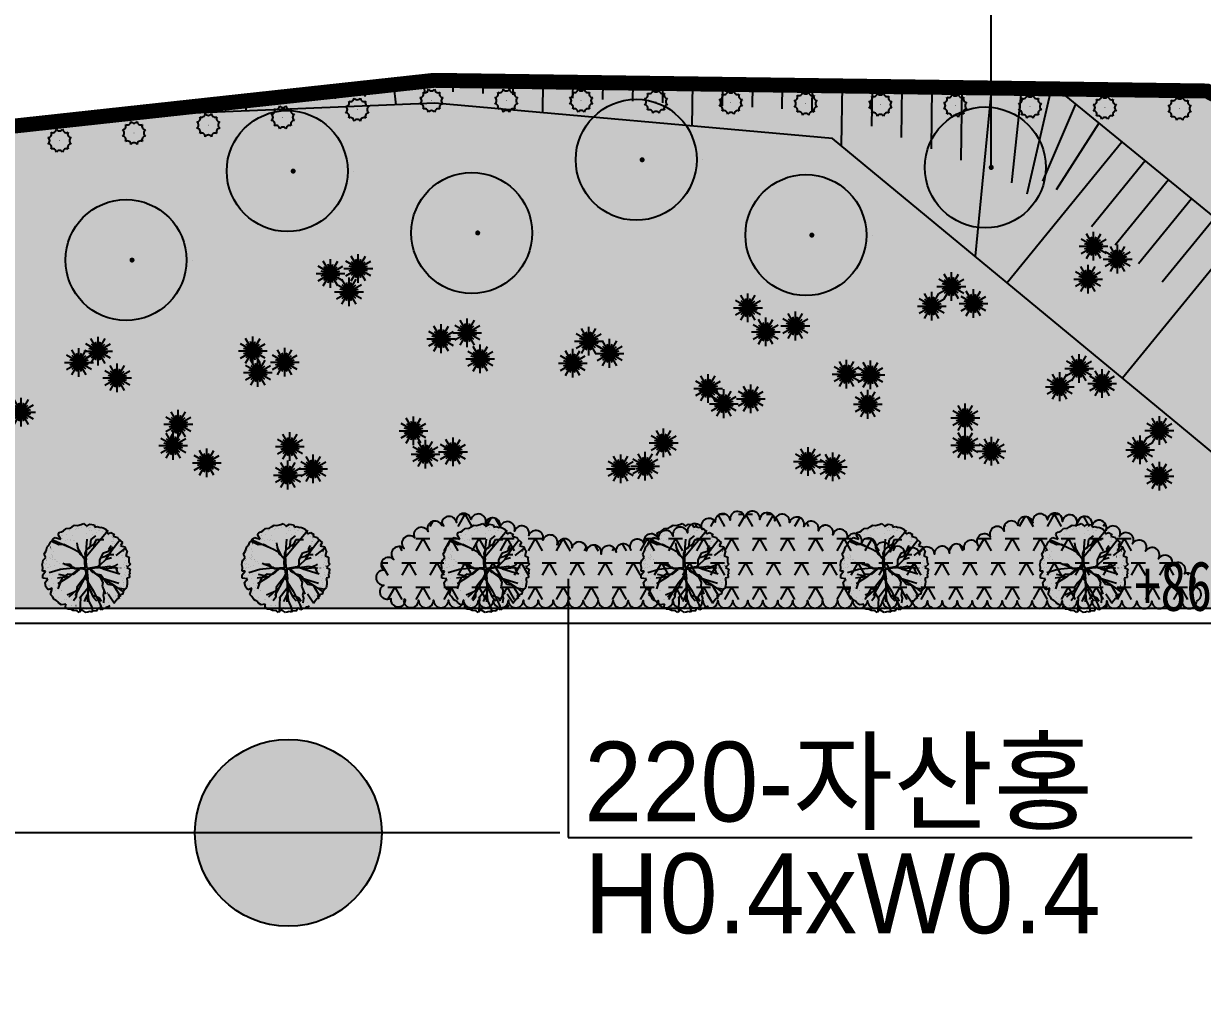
# Model space of a CAD drawing. Header units: millimetres. Extents: x 13387 to 322416, y 10188 to 219730.
# Drawn here: x 112762 to 136395, y 165486 to 185310 of the extents above; entities that cross this region are included whole.
import ezdxf
from ezdxf.xclip import XClip

# ---------------------------------------------------------------- set-up
doc = ezdxf.new("R2010")
doc.units = ezdxf.units.MM
doc.header["$LTSCALE"] = 400
doc.header["$XCLIPFRAME"] = 0
doc.set_wipeout_variables(frame=1)
doc.linetypes.add('base$0$base$0$XREF_BASE$0$PHANTOMX2', pattern=[5, 2.5, -0.5, 0.5, -0.5, 0.5, -0.5])
doc.linetypes.add('DOT2', pattern=[0.125, 0, -0.125])
doc.layers.get('Defpoints').update_dxf_attribs({"color": 153})
for name, color, linetype in [('0-wipeout', 255, 'Continuous'), ('0-녹지', 71, 'Continuous'), ('_관목_Name', 7, 'Continuous'), ('_관목_Out', 7, 'Continuous'), ('_관목_Plant', 76, 'Continuous'), ('_관목_Size', 7, 'Continuous'), ('_관목_Tag', 7, 'Continuous'), ('_교목_Plant', 90, 'Continuous'), ('_교목_Tag', 7, 'Continuous'), ('base$0$base$0$1-지적선', 3, 'Continuous'), ('base$0$base$0$A-조적해치', 8, 'Continuous'), ('base$0$base$0$CE-SLOP-FILL', 1, 'Continuous'), ('base$0$base$0$LSMD_CONT_LDREG_41500', 1, 'Continuous'), ('base$0$base$0$WID', 4, 'Continuous'), ('base$0$base$0$XREF_BASE$0$CE_PROPERTY LINE', 2, 'Continuous'), ('base$0$base$0$XREF_BASE$0$성토옹벽', 6, 'Continuous'), ('base$0$base$0$도로레벨', 5, 'Continuous'), ('base$0$base$0$현황레벨검토', 1, 'Continuous'), ('tc-2', 252, 'Continuous')]:
    doc.layers.add(name, color=color, linetype=linetype)
doc.styles.add('base$0$base$0$STANDARD', font='')
doc.styles.add('Landy', font='')
doc.styles.get("Standard").update_dxf_attribs({"font": 'arial.ttf'})
doc.styles.get('base$0$base$0$STANDARD').set_extended_font_data('DotumChe')
doc.styles.get('Landy').set_extended_font_data('Dotum')
doc.dimstyles.new('LandyUse_T', dxfattribs={"dimtxt": 2.5, "dimasz": 80, "dimexe": 1.25, "dimexo": 0.625, "dimtad": 1, "dimtxsty": 'Standard', "dimcen": 2.5, "dimadec": 0, "dimazin": 0, "dimtfac": 1, "dimtmove": 0, "dimatfit": 3, "dimfxl": 1, "dimarcsym": 0})

# ---------------------------------------------------------------- blocks, each defined once
blk = doc.blocks.new('base$0$base$0$XREF_BASE$0$A$C3CBC0631')
at = {"layer": 'base$0$base$0$XREF_BASE$0$CE_PROPERTY LINE', "color": 8, "linetype": 'base$0$base$0$XREF_BASE$0$PHANTOMX2', "ltscale": 3, "flags": 128}
blk.add_lwpolyline([(24653, 158067), (15380, 151109), (8259, 149251), (3838, 149290), (748, 147602), (-6916, 147572), (-7299, 146160), (-1843, 125252), (436, 116516), (2171, 109870), (5326, 104706), (5798, 96717), (3940, 88655), (43, 76542), (81, 64279), (3722, 52297), (8342, 45951), (24954, 35648), (27528, 32946), (33205, 26984), (45785, 19196), (55262, 14961), (63842, 9900), (67943, 799), (71065, 403), (74495, 0), (71416, 11497), (72509, 16027), (80907, 20283), (84381, 29814), (86654, 26118), (86417, 19281), (94182, 16961), (94474, 13223), (94701, 13128), (143072, 50641), (145797, 73715), (141926, 86006), (137274, 142330), (130340, 137929), (128629, 139085), (122336, 140647), (114378, 141402), (105828, 145930), (90331, 146144), (69871, 143916), (58636, 140116), (56478, 144307), (45633, 153630)], close=True, dxfattribs=at)
blk = doc.blocks.new('base$0$base$0$A$C61401735')
at = {"layer": 'base$0$base$0$CE-SLOP-FILL', "color": 251}
for p, q in [((95806, 146056), (95852, 145654)), ((96403, 146121), (96427, 145910)), ((96998, 146139), (96995, 145911)), ((97598, 146130), (97595, 145880)), ((98198, 146122), (98194, 145850)), ((98798, 146114), (98790, 145495)), ((99398, 146106), (99394, 145788)), ((99998, 146097), (99993, 145757)), ((100598, 146089), (100593, 145727)), ((101198, 146081), (101193, 145696)), ((101798, 146072), (101786, 145228)), ((102398, 146064), (102392, 145634)), ((102998, 146056), (102991, 145603)), ((94017, 145861), (94032, 145725)), ((94613, 145926), (94631, 145771)), ((95210, 145991), (95229, 145817)), ((103598, 146047), (103591, 145573)), ((104198, 146039), (104191, 145542)), ((104798, 146031), (104781, 144845)), ((105397, 146023), (105386, 145225)), ((105997, 146014), (105983, 144998)), ((106597, 146006), (106580, 144771)), ((107197, 145998), (107177, 144544)), ((107795, 145989), (107462, 142616)), ((108395, 145981), (108194, 144090)), ((108991, 145973), (108500, 143863)), ((91631, 145601), (91638, 145540)), ((92227, 145666), (92236, 145586)), ((92824, 145731), (92847, 145528)), ((93420, 145796), (93434, 145679)), ((109478, 145665), (108813, 144121)), ((90438, 145469), (90441, 145448)), ((91034, 145536), (91039, 145494)), ((109943, 145286), (109085, 143948)), ((110408, 144906), (108105, 142084)), ((110873, 144527), (109796, 143208)), ((111338, 144148), (110269, 142838)), ((111802, 143769), (110742, 142468)), ((112267, 143389), (111214, 142098)), ((112732, 143010), (110418, 140173))]:
    blk.add_line(p, q, dxfattribs=at)
for points in [[(89842, 145406), (96617, 146144), (109102, 145971), (114778, 141342), (114778, 141342), (120636, 136563)], [(120636, 136563), (114778, 136563), (111565, 139225), (104604, 144978), (96631, 145687), (89842, 145406)]]:
    blk.add_lwpolyline(points, dxfattribs=at)
blk = doc.blocks.new('base$0$base$0$G$C940A8A8A')
at = {"layer": 'base$0$base$0$LSMD_CONT_LDREG_41500', "color": 1, "linetype": 'Continuous', "const_width": 300, "flags": 128}
blk.add_lwpolyline([(143528, 53543), (142885, 66413), (152606, 122087), (144785, 119579), (143421, 121130), (137727, 124230), (130217, 126970), (123087, 133510), (108147, 137630), (87787, 140640)], dxfattribs=at)
blk = doc.blocks.new('base$0$base$0$현황측량 지적')
at = {"layer": 'base$0$base$0$1-지적선', "color": 8, "rotation": 14.62512504690287}
blk.add_blockref('base$0$base$0$G$C940A8A8A', (-38193, -154447), dxfattribs=at)
blk = doc.blocks.new('base$0$base$0$XREF_BASE$0$A$C5E376D50')
at = {"layer": 'Defpoints', "linetype": 'Continuous', "flags": 128}
blk.add_lwpolyline([(363071, 246497), (359200, 258788), (354548, 315113), (347614, 310711), (345903, 311867), (339610, 313429), (331652, 314184), (323101, 318712), (307605, 318926), (287145, 316698), (275910, 312898), (273752, 317089), (262907, 326413), (241927, 330849), (227766, 320223), (223487, 311370)], dxfattribs=at)
blk = doc.blocks.new('base$0$base$0$G$CBD6C6888')
at = {"layer": 'base$0$base$0$현황레벨검토', "color": 1, "linetype": 'ByBlock', "style": 'base$0$base$0$STANDARD', "width": 0.8}
blk.add_text('+86.60', height=1000, dxfattribs=at).set_placement((153513, 145182))
blk = doc.blocks.new('base', base_point=(0, 0))
at = {"layer": 'base$0$base$0$도로레벨', "linetype": 'Continuous', "true_color": 0xffffff}
h = blk.add_hatch(color=7, dxfattribs=at)
edge = h.paths.add_edge_path()
edge.add_arc((2517696.9, -968714.2), 1873.2, 0, 360)
h = blk.add_hatch(color=7, dxfattribs=at)
edge = h.paths.add_edge_path()
edge.add_arc((2530179, -968714.2), 1873.2, 0, 360)
at = {"layer": 'base$0$base$0$A-조적해치'}
blk.add_line((2543048.2, -964514.3), (2463048.2, -964514.3), dxfattribs=at)
at = {"layer": 'base$0$base$0$WID'}
for p, q in [((2564548.2, -964214.3), (2463048.2, -964214.3)), ((2543048.2, -968714.2), (2463048.2, -968714.2))]:
    blk.add_line(p, q, dxfattribs=at)
at = {"layer": 'base$0$base$0$도로레벨', "color": 7, "linetype": 'Continuous'}
for centre in [(2517696.9, -968714.2), (2530179, -968714.2)]:
    blk.add_circle(centre, 1873.2, dxfattribs=at)
ref = blk.add_blockref('base$0$base$0$현황측량 지적', (2488921, -959657.5))
XClip(ref).set_block_clipping_path([(-120941.079460036, -150848.0068536659), (162857.5363889819, 70751.9931463341)])
blk.add_blockref('base$0$base$0$G$CBD6C6888', (2381151.9, -1109444.6))
ref = blk.add_blockref('base$0$base$0$XREF_BASE$0$A$C5E376D50', (2212998.1, -1272554.8))
XClip(ref).set_block_clipping_path([(154965.4345864058, 162053.3751671459), (438965.4345861674, 383653.3751671459)])
at = {"layer": 'base$0$base$0$CE-SLOP-FILL', "linetype": 'ByBlock'}
blk.add_blockref('base$0$base$0$A$C61401735', (2424002.9, -1099771.4), dxfattribs=at)
at = {"layer": 'base$0$base$0$XREF_BASE$0$성토옹벽'}
blk.add_blockref('base$0$base$0$XREF_BASE$0$A$C3CBC0631', (2430288.9, -1099777.9), dxfattribs=at)
blk = doc.blocks.new('TL000015_0')
at = {"color": 0}
for p, q in [((-0.441, 0.534), (-0.419, 0.573)), ((-0.419, 0.573), (-0.386, 0.575)), ((-0.386, 0.575), (-0.358, 0.59)), ((-0.358, 0.59), (-0.317, 0.629)), ((-0.317, 0.629), (-0.256, 0.634)), ((-0.256, 0.634), (-0.223, 0.655)), ((-0.223, 0.655), (-0.182, 0.679)), ((-0.182, 0.679), (-0.138, 0.675)), ((-0.138, 0.675), (-0.079, 0.692)), ((-0.079, 0.692), (-0.042, 0.707)), ((-0.042, 0.707), (0.008, 0.666)), ((-0.007, 0.185), (0.344, 0.601)), ((0.008, 0.666), (0.058, 0.697)), ((0.058, 0.697), (0.121, 0.686)), ((0.121, 0.686), (0.134, 0.647)), ((0.134, 0.647), (0.177, 0.662)), ((0.177, 0.662), (0.214, 0.642)), ((0.214, 0.642), (0.23, 0.649)), ((0.23, 0.649), (0.262, 0.64)), ((0.262, 0.64), (0.304, 0.616)), ((0.304, 0.616), (0.312, 0.601)), ((0.312, 0.601), (0.34, 0.547)), ((0.34, 0.547), (0.386, 0.568)), ((0.386, 0.568), (0.441, 0.534)), ((-0.584, 0.362), (-0.562, 0.414)), ((-0.562, 0.414), (-0.536, 0.436)), ((-0.431, 0.373), (-0.541, 0.426)), ((-0.536, 0.436), (-0.519, 0.466)), ((-0.275, 0.337), (-0.53, 0.447)), ((-0.519, 0.466), (-0.486, 0.49)), ((-0.486, 0.49), (-0.401, 0.463)), ((-0.401, 0.463), (-0.441, 0.534)), ((-0.35, 0.38), (-0.431, 0.373)), ((-0.249, 0.328), (-0.35, 0.38)), ((-0.132, 0.338), (-0.142, 0.402)), ((0.011, 0.461), (0, 0.33)), ((0.04, 0.326), (0.13, 0.387)), ((0.062, 0.338), (0.079, 0.456)), ((0.079, 0.456), (0.152, 0.515)), ((0.117, 0.332), (0.135, 0.396)), ((0.13, 0.387), (0.16, 0.458)), ((0.16, 0.458), (0.275, 0.458)), ((0.398, 0.291), (0.523, 0.452)), ((0.441, 0.534), (0.423, 0.506)), ((0.423, 0.506), (0.493, 0.49)), ((0.493, 0.49), (0.502, 0.466)), ((0.502, 0.466), (0.567, 0.41)), ((0.567, 0.41), (0.536, 0.359)), ((-0.66, 0.227), (-0.63, 0.277)), ((-0.636, 0.172), (-0.66, 0.227)), ((-0.63, 0.277), (-0.61, 0.344)), ((-0.61, 0.344), (-0.584, 0.362)), ((-0.183, 0.292), (-0.249, 0.328)), ((-0.11, 0.253), (-0.183, 0.292)), ((-0.137, 0.324), (-0.076, 0.214)), ((-0.097, 0.228), (-0.132, 0.338)), ((-0.044, 0.179), (-0.097, 0.228)), ((-0.076, 0.214), (-0.044, 0.182)), ((-0.017, 0.235), (0.01, 0.306)), ((-0.009, 0.16), (-0.017, 0.235)), ((0, 0.33), (-0.008, 0.158)), ((0.01, 0.306), (0.062, 0.338)), ((0.211, 0.14), (0.268, 0.25)), ((0.228, 0.174), (0.307, 0.196)), ((0.268, 0.25), (0.348, 0.275)), ((0.307, 0.196), (0.341, 0.221)), ((0.312, 0.148), (0.398, 0.291)), ((0.341, 0.221), (0.429, 0.223)), ((0.348, 0.275), (0.419, 0.338)), ((0.361, 0.316), (0.388, 0.36)), ((0.363, 0.284), (0.361, 0.316)), ((0.466, 0.204), (0.612, 0.321)), ((0.536, 0.359), (0.604, 0.34)), ((0.582, 0.281), (0.588, 0.276)), ((0.604, 0.34), (0.615, 0.312)), ((0.615, 0.312), (0.639, 0.281)), ((0.639, 0.281), (0.617, 0.198)), ((0.617, 0.198), (0.671, 0.181)), ((-0.689, 0.059), (-0.682, 0.101)), ((-0.68, 0.018), (-0.689, 0.059)), ((-0.686, -0.042), (-0.68, 0.018)), ((-0.682, 0.101), (-0.673, 0.133)), ((-0.673, 0.133), (-0.636, 0.172)), ((-0.203, 0.006), (-0.413, -0.015)), ((-0.208, 0.017), (-0.368, 0.079)), ((-0.254, 0.066), (-0.342, 0.066)), ((-0.215, 0.017), (-0.254, 0.066)), ((0.267, -0.003), (0.19, 0.02)), ((0.192, 0.017), (0.297, 0.03)), ((0.312, 0.148), (0.204, 0.045)), ((0.211, 0.044), (0.211, 0.14)), ((0.267, -0.003), (0.449, 0.016)), ((0.297, 0.03), (0.358, 0.04)), ((0.312, 0.148), (0.396, 0.174)), ((0.358, 0.04), (0.495, 0.008)), ((0.402, 0.03), (0.461, 0.047)), ((0.461, 0.047), (0.495, 0.071)), ((0.461, 0.01), (0.491, -0.068)), ((0.629, 0.042), (0.627, 0.039)), ((0.691, 0.068), (0.635, 0.018)), ((0.635, 0.018), (0.689, -0.01)), ((0.671, 0.181), (0.667, 0.157)), ((0.667, 0.157), (0.669, 0.101)), ((0.669, 0.101), (0.691, 0.068)), ((-0.638, -0.038), (-0.686, -0.042)), ((-0.682, -0.095), (-0.638, -0.038)), ((-0.682, -0.147), (-0.682, -0.095)), ((-0.602, -0.161), (-0.682, -0.147)), ((-0.645, -0.219), (-0.602, -0.161)), ((-0.406, -0.014), (-0.58, -0.066)), ((-0.262, -0.123), (-0.45, -0.147)), ((-0.278, -0.133), (-0.443, -0.238)), ((-0.328, -0.112), (-0.428, -0.093)), ((-0.379, -0.144), (-0.418, -0.227)), ((-0.293, -0.088), (-0.379, -0.144)), ((-0.203, -0.09), (-0.293, -0.088)), ((-0.262, -0.123), (-0.278, -0.133)), ((-0.262, -0.123), (-0.138, -0.022)), ((-0.112, -0.012), (-0.203, -0.09)), ((-0.026, -0.149), (-0.173, -0.422)), ((-0.138, -0.022), (-0.123, -0.003)), ((-0.029, -0.144), (-0.093, -0.218)), ((0.014, -0.17), (0.023, -0.261)), ((0.018, -0.171), (0.047, -0.291)), ((0.111, -0.051), (0.152, -0.083)), ((0.213, -0.129), (0.113, -0.055)), ((0.152, -0.083), (0.226, -0.098)), ((0.199, -0.095), (0.258, -0.218)), ((0.213, -0.129), (0.246, -0.15)), ((0.226, -0.098), (0.25, -0.122)), ((0.239, -0.145), (0.51, -0.229)), ((0.246, -0.15), (0.384, -0.229)), ((0.25, -0.122), (0.295, -0.191)), ((0.267, -0.003), (0.524, -0.08)), ((0.676, -0.138), (0.633, -0.15)), ((0.633, -0.15), (0.643, -0.202)), ((0.682, -0.08), (0.671, -0.083)), ((0.671, -0.083), (0.676, -0.138)), ((0.689, -0.01), (0.676, -0.051)), ((0.676, -0.051), (0.682, -0.08)), ((-0.632, -0.286), (-0.645, -0.219)), ((-0.597, -0.334), (-0.632, -0.286)), ((-0.534, -0.306), (-0.597, -0.334)), ((-0.562, -0.406), (-0.534, -0.306)), ((-0.411, -0.223), (-0.443, -0.318)), ((-0.154, -0.352), (-0.301, -0.416)), ((-0.101, -0.289), (-0.273, -0.448)), ((-0.149, -0.298), (-0.156, -0.445)), ((-0.093, -0.218), (-0.149, -0.298)), ((0.022, -0.306), (-0.105, -0.469)), ((0.017, -0.199), (0.114, -0.355)), ((0.023, -0.261), (0.018, -0.518)), ((0.047, -0.291), (0.025, -0.391)), ((0.05, -0.316), (0.108, -0.445)), ((0.114, -0.355), (0.218, -0.562)), ((0.258, -0.218), (0.248, -0.274)), ((0.248, -0.274), (0.299, -0.399)), ((0.275, -0.355), (0.263, -0.418)), ((0.295, -0.191), (0.339, -0.245)), ((0.339, -0.245), (0.434, -0.257)), ((0.384, -0.229), (0.507, -0.313)), ((0.427, -0.258), (0.534, -0.436)), ((0.49, -0.301), (0.609, -0.323)), ((0.507, -0.313), (0.583, -0.368)), ((0.578, -0.365), (0.571, -0.402)), ((0.61, -0.315), (0.578, -0.365)), ((0.63, -0.299), (0.61, -0.315)), ((0.641, -0.243), (0.63, -0.299)), ((0.643, -0.202), (0.641, -0.243)), ((-0.53, -0.434), (-0.562, -0.406)), ((-0.501, -0.484), (-0.53, -0.434)), ((-0.473, -0.497), (-0.501, -0.484)), ((-0.438, -0.521), (-0.473, -0.497)), ((-0.429, -0.543), (-0.438, -0.521)), ((-0.386, -0.567), (-0.429, -0.543)), ((-0.156, -0.445), (-0.198, -0.502)), ((-0.092, -0.452), (-0.102, -0.682)), ((-0.002, -0.443), (-0.034, -0.516)), ((0.025, -0.401), (-0.002, -0.443)), ((0.025, -0.391), (0.035, -0.497)), ((0.035, -0.497), (0.091, -0.617)), ((0.099, -0.418), (0.199, -0.45)), ((0.108, -0.445), (0.162, -0.502)), ((0.199, -0.45), (0.233, -0.507)), ((0.263, -0.418), (0.277, -0.46)), ((0.277, -0.46), (0.268, -0.536)), ((0.342, -0.394), (0.435, -0.535)), ((0.467, -0.497), (0.432, -0.545)), ((0.493, -0.469), (0.467, -0.497)), ((0.515, -0.471), (0.493, -0.469)), ((0.571, -0.402), (0.499, -0.415)), ((0.499, -0.415), (0.515, -0.471)), ((-0.321, -0.556), (-0.386, -0.567)), ((-0.323, -0.606), (-0.321, -0.556)), ((-0.295, -0.634), (-0.323, -0.606)), ((-0.249, -0.634), (-0.295, -0.634)), ((-0.208, -0.656), (-0.249, -0.634)), ((-0.197, -0.656), (-0.208, -0.656)), ((-0.145, -0.663), (-0.197, -0.656)), ((-0.112, -0.689), (-0.145, -0.663)), ((-0.069, -0.643), (-0.112, -0.689)), ((-0.005, -0.689), (-0.069, -0.643)), ((0.023, -0.682), (-0.005, -0.689)), ((0.053, -0.673), (0.023, -0.682)), ((0.088, -0.68), (0.053, -0.673)), ((0.11, -0.663), (0.088, -0.68)), ((0.091, -0.617), (0.091, -0.666)), ((0.162, -0.667), (0.11, -0.663)), ((0.197, -0.616), (0.162, -0.667)), ((0.236, -0.647), (0.197, -0.616)), ((0.218, -0.562), (0.25, -0.642)), ((0.258, -0.628), (0.236, -0.647)), ((0.301, -0.626), (0.258, -0.628)), ((0.317, -0.602), (0.301, -0.626)), ((0.343, -0.597), (0.317, -0.602)), ((0.367, -0.584), (0.343, -0.597))]:
    blk.add_line(p, q, dxfattribs=at)
blk.add_lwpolyline([(0.077, 0.002), (0.077, -0.004), (0.096, -0.035), (0.118, -0.05), (0.109, -0.06), (0.08, -0.038), (0.056, -0.006), (0.014, -0.014), (0.014, -0.054), (0.026, -0.167), (0.005, -0.173), (0.002, -0.124), (-0.007, -0.132), (-0.018, -0.158), (-0.03, -0.145), (-0.001, -0.088), (-0.008, -0.014), (-0.026, -0.011), (-0.074, -0.004), (-0.109, -0.003), (-0.178, -0.004), (-0.214, 0.011), (-0.203, 0.022), (-0.181, 0.009), (-0.098, 0.011), (-0.033, 0.012), (-0.02, 0.019), (-0.023, 0.107), (-0.021, 0.144), (-0.049, 0.173), (-0.042, 0.185), (-0.025, 0.162), (-0.004, 0.157), (-0.007, 0.104), (0.003, 0.028), (0.017, 0.006), (0.093, 0.016), (0.181, 0.031), (0.203, 0.052), (0.206, 0.035), (0.192, 0.025), (0.187, 0.015)], close=True)
at = {"layer": 'tc-2', "linetype": 'DOT2'}
for p, q in [((-0.331, 0.436), (-0.352, 0.597)), ((-0.311, 0.534), (-0.316, 0.625)), ((-0.287, 0.463), (-0.269, 0.59)), ((-0.137, 0.324), (-0.277, 0.633)), ((-0.269, 0.59), (-0.172, 0.613)), ((-0.223, 0.514), (-0.222, 0.657)), ((-0.172, 0.613), (-0.157, 0.636)), ((-0.154, 0.361), (-0.167, 0.673)), ((-0.157, 0.636), (-0.115, 0.628)), ((-0.115, 0.628), (-0.071, 0.646)), ((0.011, 0.461), (-0.095, 0.687)), ((-0.071, 0.646), (0.002, 0.646)), ((0.011, 0.461), (-0.005, 0.693)), ((0.002, 0.646), (0.005, 0.65)), ((0.005, 0.546), (0.062, 0.69)), ((0.005, 0.65), (0.039, 0.631)), ((0.039, 0.631), (0.058, 0.646)), ((0.05, 0.598), (0.059, 0.701)), ((0.094, 0.532), (0.05, 0.598)), ((0.058, 0.646), (0.063, 0.643)), ((0.063, 0.643), (0.077, 0.595)), ((0.077, 0.595), (0.141, 0.614)), ((0.146, 0.478), (0.09, 0.687)), ((0.135, 0.396), (0.174, 0.67)), ((0.141, 0.614), (0.184, 0.597)), ((0.152, 0.515), (0.27, 0.63)), ((0.158, 0.561), (0.245, 0.647)), ((0.184, 0.597), (0.202, 0.601)), ((0.202, 0.601), (0.26, 0.581)), ((0.26, 0.581), (0.298, 0.536)), ((-0.541, 0.298), (-0.519, 0.397)), ((-0.519, 0.397), (-0.485, 0.409)), ((-0.485, 0.409), (-0.471, 0.443)), ((-0.471, 0.443), (-0.383, 0.458)), ((-0.365, 0.475), (-0.426, 0.505)), ((-0.248, 0.335), (-0.424, 0.549)), ((-0.385, 0.519), (-0.373, 0.524)), ((-0.383, 0.458), (-0.385, 0.519)), ((-0.373, 0.524), (-0.287, 0.463)), ((-0.247, 0.458), (-0.311, 0.534)), ((-0.254, 0.434), (-0.308, 0.451)), ((-0.205, 0.444), (-0.254, 0.434)), ((-0.178, 0.434), (-0.247, 0.458)), ((-0.142, 0.402), (-0.178, 0.434)), ((-0.137, 0.39), (-0.171, 0.475)), ((0.121, 0.493), (0.094, 0.532)), ((0.194, 0.423), (0.437, 0.536)), ((0.275, 0.458), (0.388, 0.505)), ((0.298, 0.536), (0.331, 0.54)), ((0.331, 0.54), (0.345, 0.513)), ((0.345, 0.513), (0.414, 0.48)), ((0.37, 0.245), (0.403, 0.4)), ((0.388, 0.505), (0.407, 0.549)), ((0.388, 0.36), (0.397, 0.419)), ((0.397, 0.419), (0.427, 0.451)), ((0.403, 0.4), (0.461, 0.515)), ((0.414, 0.48), (0.425, 0.47)), ((0.414, 0.422), (0.501, 0.477)), ((0.419, 0.338), (0.449, 0.39)), ((0.425, 0.47), (0.425, 0.431)), ((0.425, 0.431), (0.51, 0.364)), ((0.427, 0.451), (0.444, 0.5)), ((0.449, 0.39), (0.527, 0.429)), ((0.527, 0.429), (0.535, 0.431)), ((-0.555, 0.151), (-0.661, 0.207)), ((-0.534, 0.167), (-0.634, 0.201)), ((-0.536, 0.211), (-0.632, 0.286)), ((-0.544, 0.217), (-0.608, 0.333)), ((-0.604, 0.277), (-0.563, 0.335)), ((-0.571, 0.18), (-0.604, 0.277)), ((-0.543, 0.309), (-0.587, 0.348)), ((-0.563, 0.335), (-0.541, 0.298)), ((-0.514, 0.27), (-0.543, 0.309)), ((-0.472, 0.119), (-0.536, 0.211)), ((-0.524, 0.191), (-0.514, 0.27)), ((-0.489, 0.137), (-0.524, 0.191)), ((-0.137, 0.324), (-0.275, 0.337)), ((0.388, 0.275), (0.596, 0.351)), ((0.396, 0.174), (0.634, 0.274)), ((0.424, 0.223), (0.508, 0.189)), ((0.429, 0.223), (0.522, 0.24)), ((0.441, 0.193), (0.671, 0.163)), ((0.508, 0.189), (0.554, 0.204)), ((0.51, 0.364), (0.523, 0.349)), ((0.523, 0.349), (0.517, 0.319)), ((0.517, 0.319), (0.582, 0.281)), ((0.522, 0.24), (0.569, 0.277)), ((0.554, 0.204), (0.635, 0.186)), ((0.563, 0.177), (0.651, 0.23)), ((0.569, 0.277), (0.625, 0.292)), ((0.588, 0.276), (0.575, 0.213)), ((0.575, 0.213), (0.602, 0.174)), ((-0.446, 0.109), (-0.69, 0.065)), ((-0.531, 0.142), (-0.68, 0.134)), ((-0.651, 0.074), (-0.673, 0.074)), ((-0.583, 0.064), (-0.651, 0.074)), ((-0.635, 0.057), (-0.617, 0.076)), ((-0.614, 0.015), (-0.635, 0.057)), ((-0.585, 0.025), (-0.634, -0.005)), ((-0.63, -0.042), (-0.614, 0.015)), ((-0.625, 0.128), (-0.621, 0.15)), ((-0.624, 0.122), (-0.625, 0.128)), ((-0.617, 0.076), (-0.624, 0.122)), ((-0.621, 0.15), (-0.571, 0.18)), ((-0.499, 0.044), (-0.585, 0.025)), ((-0.56, 0.03), (-0.583, 0.064)), ((-0.368, 0.079), (-0.555, 0.151)), ((-0.494, 0.142), (-0.534, 0.167)), ((-0.365, 0.02), (-0.499, 0.044)), ((-0.421, 0.076), (-0.494, 0.142)), ((-0.342, 0.066), (-0.421, 0.076)), ((-0.303, 0.066), (-0.365, 0.02)), ((0.449, 0.016), (0.69, -0.001)), ((0.495, 0.071), (0.589, 0.069)), ((0.495, 0.008), (0.591, 0.022)), ((0.519, 0.011), (0.685, 0.087)), ((0.538, 0.01), (0.687, -0.067)), ((0.589, 0.069), (0.63, 0.086)), ((0.591, 0.022), (0.682, -0.034)), ((0.627, 0.039), (0.593, 0.02)), ((0.593, 0.02), (0.608, -0.06)), ((0.602, 0.174), (0.615, 0.128)), ((0.615, 0.128), (0.603, 0.094)), ((0.603, 0.094), (0.629, 0.042)), ((0.63, 0.086), (0.664, 0.106)), ((-0.413, -0.015), (-0.692, -0.017)), ((-0.58, -0.066), (-0.686, -0.092)), ((-0.634, -0.005), (-0.673, -0.009)), ((-0.527, -0.05), (-0.673, -0.161)), ((-0.58, -0.11), (-0.673, -0.11)), ((-0.45, -0.147), (-0.662, -0.201)), ((-0.64, -0.106), (-0.63, -0.042)), ((-0.539, -0.152), (-0.64, -0.106)), ((-0.454, -0.148), (-0.633, -0.278)), ((-0.6, -0.193), (-0.595, -0.179)), ((-0.595, -0.179), (-0.539, -0.152)), ((-0.524, -0.095), (-0.58, -0.11)), ((-0.357, -0.184), (-0.563, -0.401)), ((-0.428, -0.093), (-0.524, -0.095)), ((-0.316, -0.158), (-0.392, -0.343)), ((0.213, -0.129), (0.342, -0.394)), ((0.483, -0.067), (0.582, -0.147)), ((0.491, -0.068), (0.603, -0.093)), ((0.524, -0.08), (0.679, -0.122)), ((0.545, -0.118), (0.582, -0.21)), ((0.617, -0.106), (0.56, -0.181)), ((0.56, -0.181), (0.58, -0.211)), ((0.582, -0.147), (0.658, -0.205)), ((0.603, -0.093), (0.65, -0.144)), ((0.608, -0.06), (0.617, -0.106)), ((-0.597, -0.257), (-0.627, -0.269)), ((-0.443, -0.238), (-0.602, -0.34)), ((-0.588, -0.201), (-0.6, -0.193)), ((-0.509, -0.24), (-0.597, -0.257)), ((-0.47, -0.289), (-0.592, -0.311)), ((-0.571, -0.26), (-0.588, -0.201)), ((-0.569, -0.28), (-0.571, -0.26)), ((-0.534, -0.291), (-0.569, -0.28)), ((-0.524, -0.346), (-0.534, -0.291)), ((-0.531, -0.36), (-0.524, -0.346)), ((-0.521, -0.388), (-0.531, -0.36)), ((-0.453, -0.269), (-0.509, -0.24)), ((-0.489, -0.347), (-0.499, -0.455)), ((-0.392, -0.343), (-0.497, -0.48)), ((-0.443, -0.318), (-0.489, -0.347)), ((-0.418, -0.227), (-0.47, -0.289)), ((-0.389, -0.337), (-0.434, -0.537)), ((0.289, -0.286), (0.298, -0.471)), ((0.434, -0.257), (0.557, -0.294)), ((0.526, -0.343), (0.453, -0.346)), ((0.453, -0.346), (0.453, -0.423)), ((0.51, -0.229), (0.628, -0.284)), ((0.529, -0.335), (0.526, -0.343)), ((0.542, -0.287), (0.529, -0.335)), ((0.576, -0.275), (0.542, -0.287)), ((0.557, -0.294), (0.593, -0.333)), ((0.58, -0.243), (0.576, -0.275)), ((0.58, -0.211), (0.58, -0.243)), ((0.582, -0.21), (0.64, -0.257)), ((-0.434, -0.458), (-0.521, -0.388)), ((-0.391, -0.514), (-0.443, -0.516)), ((-0.34, -0.478), (-0.434, -0.458)), ((-0.403, -0.548), (-0.34, -0.478)), ((-0.302, -0.556), (-0.403, -0.548)), ((-0.311, -0.48), (-0.391, -0.514)), ((-0.273, -0.448), (-0.383, -0.574)), ((-0.173, -0.422), (-0.329, -0.607)), ((-0.301, -0.416), (-0.311, -0.48)), ((-0.228, -0.487), (-0.276, -0.632)), ((-0.117, -0.499), (-0.249, -0.644)), ((-0.198, -0.502), (-0.225, -0.578)), ((-0.105, -0.469), (-0.184, -0.665)), ((-0.183, -0.489), (-0.161, -0.578)), ((-0.034, -0.516), (-0.039, -0.602)), ((0.018, -0.518), (0.014, -0.689)), ((0.018, -0.518), (0.084, -0.684)), ((0.143, -0.413), (0.148, -0.673)), ((0.162, -0.502), (0.174, -0.58)), ((0.168, -0.462), (0.279, -0.546)), ((0.271, -0.515), (0.218, -0.572)), ((0.233, -0.507), (0.28, -0.556)), ((0.268, -0.536), (0.265, -0.57)), ((0.343, -0.534), (0.271, -0.515)), ((0.279, -0.546), (0.322, -0.609)), ((0.298, -0.471), (0.35, -0.593)), ((0.299, -0.399), (0.346, -0.418)), ((0.335, -0.38), (0.498, -0.476)), ((0.347, -0.469), (0.343, -0.534)), ((0.346, -0.418), (0.39, -0.467)), ((0.432, -0.545), (0.347, -0.469)), ((0.347, -0.469), (0.367, -0.584)), ((0.372, -0.472), (0.347, -0.469)), ((0.424, -0.446), (0.372, -0.472)), ((0.39, -0.467), (0.424, -0.524)), ((0.451, -0.441), (0.424, -0.446)), ((0.453, -0.423), (0.451, -0.441)), ((-0.232, -0.582), (-0.302, -0.556)), ((-0.225, -0.578), (-0.259, -0.634)), ((-0.169, -0.584), (-0.232, -0.582)), ((-0.119, -0.618), (-0.169, -0.584)), ((-0.161, -0.578), (-0.129, -0.651)), ((-0.044, -0.616), (-0.119, -0.618)), ((-0.003, -0.643), (-0.044, -0.616)), ((-0.039, -0.602), (-0.039, -0.654)), ((0.036, -0.61), (-0.003, -0.643)), ((0.098, -0.571), (0.036, -0.61)), ((0.154, -0.61), (0.098, -0.571)), ((0.188, -0.604), (0.154, -0.61)), ((0.174, -0.58), (0.223, -0.624)), ((0.215, -0.597), (0.188, -0.604)), ((0.218, -0.572), (0.215, -0.597)), ((0.265, -0.57), (0.27, -0.617)), ((0.28, -0.556), (0.339, -0.578))]:
    blk.add_line(p, q, dxfattribs=at)
blk = doc.blocks.new('TE000017_0')
for p, q in [((0.386, -0.104), (-0.386, 0.104)), ((-0.386, -0.104), (0.386, 0.104)), ((0.283, -0.283), (-0.283, 0.283)), ((-0.283, -0.283), (0.283, 0.283)), ((-0.104, -0.386), (0.104, 0.386)), ((0.104, -0.386), (-0.104, 0.386))]:
    blk.add_line(p, q)
at = {"layer": 'tc-2'}
for p, q in [((0.3, -0.52), (-0.3, 0.52)), ((-0.3, -0.52), (0.3, 0.52)), ((0, -0.6), (0, 0.6)), ((-0.6, 0), (0.6, 0)), ((-0.52, -0.3), (0.52, 0.3)), ((0.52, -0.3), (-0.52, 0.3))]:
    blk.add_line(p, q, dxfattribs=at)
blk = doc.blocks.new('TE000013_0')
at = {"const_width": 0.0239}
blk.add_lwpolyline([(-0.012, 0, 1), (0.012, 0, 1)], format="xyb", close=True, dxfattribs=at)
at = {"color": 0}
for centre, start, end in [((-0.727, 0.42), 270.56118, 29.43882), ((-0.839, 0), 300.56118, 59.43882), ((-0.42, 0.727), 240.56118, 359.43882), ((0, 0.839), 210.56118, 329.43882), ((0.42, 0.727), 180.56118, 299.43882), ((0.727, 0.42), 150.56118, 269.43882), ((0.839, 0), 120.56118, 239.43882), ((-0.727, -0.42), 330.56118, 89.43882), ((-0.42, -0.727), 0.56118, 119.43882), ((0, -0.839), 30.56118, 149.43882), ((0.42, -0.727), 60.56118, 179.43882), ((0.727, -0.42), 90.56118, 209.43882)]:
    blk.add_arc(centre, 0.225, start, end, dxfattribs=at)
blk = doc.blocks.new('TL000074_0')
at = {"const_width": 0.0211}
blk.add_lwpolyline([(-0.0105, 0, 1), (0.0105, 0, 1)], format="xyb", close=True, dxfattribs=at)
at = {"color": 0}
blk.add_circle((-0.0498, 0), 0.5052, dxfattribs=at)
at = {"layer": 'tc-2', "linetype": 'DOT2'}
blk.add_circle((0, 0), 0.5052, dxfattribs=at)
blk = doc.blocks.new('G$CE0093AA2')
at = {"layer": '0-녹지'}
h = blk.add_hatch(color=256, dxfattribs=at)
h.dxf.hatch_style = 1
edge = h.paths.add_edge_path()
edge.add_line((19332, 126164), (19440, 125747))
edge.add_line((19440, 125747), (22595, 120583))
edge.add_line((22595, 120583), (23068, 112594))
edge.add_line((23068, 112594), (21209, 104532))
edge.add_line((21209, 104532), (17313, 92419))
edge.add_line((17313, 92419), (17351, 80156))
edge.add_line((17351, 80156), (20991, 68174))
edge.add_line((20991, 68174), (25611, 61828))
edge.add_line((25611, 61828), (42224, 51526))
edge.add_line((42224, 51526), (44798, 48823))
edge.add_line((44798, 48823), (50475, 42861))
edge.add_line((50475, 42861), (63054, 35073))
edge.add_line((63054, 35073), (72532, 30838))
edge.add_line((72532, 30838), (81111, 25777))
edge.add_line((81111, 25777), (85212, 16676))
edge.add_line((85212, 16676), (91764, 15877))
edge.add_line((91764, 15877), (88685, 27374))
edge.add_line((88685, 27374), (89778, 31902))
edge.add_line((89778, 31902), (98176, 36160))
edge.add_line((98176, 36160), (101651, 45691))
edge.add_line((101651, 45691), (103923, 41996))
edge.add_line((103923, 41996), (103686, 35158))
edge.add_line((103686, 35158), (111452, 32838))
edge.add_line((111452, 32838), (111744, 29100))
edge.add_line((111744, 29100), (111971, 29006))
edge.add_line((111971, 29006), (160342, 66518))
edge.add_line((160342, 66518), (163067, 89592))
edge.add_line((163067, 89592), (159195, 101883))
edge.add_line((159195, 101883), (154544, 158207))
edge.add_line((154544, 158207), (147609, 153806))
edge.add_line((147609, 153806), (145898, 154962))
edge.add_line((145898, 154962), (139606, 156524))
edge.add_line((139606, 156524), (131647, 157279))
edge.add_line((131647, 157279), (123097, 161807))
edge.add_line((123097, 161807), (107601, 162021))
edge.add_line((107601, 162021), (87141, 159793))
edge.add_line((87141, 159793), (75906, 155993))
edge.add_line((75906, 155993), (73745, 160181))
edge.add_line((73745, 160181), (73096, 160745))
edge.add_line((73096, 160745), (72894, 160510))
edge.add_line((72894, 160510), (72242, 159752))
edge.add_line((72242, 159752), (62304, 168301))
edge.add_line((62304, 168301), (42227, 172547))
edge.add_line((42227, 172547), (32820, 165471))
edge.add_line((32820, 165471), (25883, 163665))
edge.add_line((25883, 163665), (18187, 161975))
edge.add_line((18187, 161975), (11890, 160474))
edge.add_line((11890, 160474), (17026, 140967))
edge.add_line((17026, 140967), (15748, 140633))
edge.add_arc((16971, 144898), 4437, 254.0004, 277.3556)
edge.add_arc((17403, 141489), 1000, 277.8144, 14.3903)
edge.add_line((18371, 141737), (13785, 159318))
edge.add_line((13785, 159318), (29855, 163519))
edge.add_line((29855, 163519), (30813, 159836))
edge.add_line((30813, 159836), (33433, 159836))
edge.add_arc((33433, 161336), 1500, 270, 0)
edge.add_line((34933, 161336), (34933, 165036))
edge.add_line((34933, 165036), (63733, 165036))
edge.add_line((63733, 165036), (63733, 161336))
edge.add_arc((65233, 161336), 1500, 180, 270)
edge.add_line((65233, 159836), (65633, 159836))
edge.add_line((65633, 159836), (65633, 153836))
edge.add_line((65633, 153836), (51533, 153836))
edge.add_arc((51533, 152336), 1500, 90, 180)
edge.add_line((50033, 152336), (50033, 151836))
edge.add_line((50033, 151836), (71008, 151836))
edge.add_line((71008, 151836), (71008, 151636))
edge.add_line((71008, 151636), (50033, 151636))
edge.add_line((50033, 151636), (50033, 151436))
edge.add_line((50033, 151436), (132842, 151437))
edge.add_line((132842, 151437), (125758, 157216))
edge.add_line((125758, 157216), (126390, 157991))
edge.add_line((126390, 157991), (133198, 152437))
edge.add_line((133198, 152437), (151994, 152437))
edge.add_line((151994, 152437), (152030, 124236))
edge.add_line((152030, 124236), (152233, 124236))
edge.add_line((152233, 124236), (152230, 88933))
edge.add_line((152230, 88933), (158560, 88933))
edge.add_line((158560, 88933), (158560, 78842))
edge.add_line((158560, 78842), (152230, 78842))
edge.add_line((152230, 78842), (152230, 66033))
edge.add_line((152230, 66033), (147833, 66033))
edge.add_line((147833, 66033), (147833, 62187))
edge.add_line((147833, 62187), (147083, 61578))
edge.add_line((147083, 61578), (147725, 60739))
edge.add_line((147725, 60739), (131769, 47783))
edge.add_line((131769, 47783), (123643, 42450))
edge.add_line((123643, 42450), (107643, 42441))
edge.add_line((107643, 42441), (107643, 47629))
edge.add_line((107643, 47629), (107217, 47629))
edge.add_arc((107217, 34129), 13500, 90, 149.8113)
edge.add_arc((80422, 49717), 17500, 296.8893, 329.8113, ccw=False)
edge.add_arc((80422, 49717), 17500, 238.204, 296.8893, ccw=False)
edge.add_line((71201, 34843), (39074, 54760))
edge.add_arc((54617, 79833), 29500, 180, 238.204, ccw=False)
edge.add_line((25117, 79833), (25117, 118109))
edge.add_arc((16617, 118109), 8500, 360, 71.3731)
at = {"layer": '_관목_Plant'}
h = blk.add_hatch(dxfattribs=at)
h.set_pattern_fill('CHASAN', color=256, scale=1500, style=0)
h.set_pattern_definition([(240, (-2413015.1, 1115650.53), (281.25, -487.13929), [281.25, -281.25]), (300, (-2413015.1, 1115650.53), (562.5, -3e-07), [281.25, -281.25]), (0, (-2413155.73, 1115650.53), (281.25, 487.13929), [281.25, -281.25])])
edge = h.paths.add_edge_path()
edge.add_arc((107144, 151602), 150, 179.9347, 359.9347)
edge.add_arc((107444, 151602), 150, 179.9347, 359.9347)
edge.add_arc((107744, 151601), 150, 179.9347, 359.9347)
edge.add_arc((108044, 151601), 150, 179.9347, 359.9347)
edge.add_arc((108344, 151600), 150, 179.9347, 359.9347)
edge.add_arc((108644, 151600), 150, 179.9347, 359.9347)
edge.add_arc((108944, 151600), 150, 179.9347, 359.9347)
edge.add_arc((109244, 151599), 150, 179.9347, 359.9347)
edge.add_arc((109544, 151599), 150, 179.9347, 359.9347)
edge.add_arc((109844, 151599), 150, 179.9347, 359.9347)
edge.add_arc((110144, 151598), 150, 179.9347, 359.9347)
edge.add_arc((110444, 151598), 150, 179.9347, 359.9347)
edge.add_arc((110744, 151598), 150, 179.9347, 359.9347)
edge.add_arc((111044, 151597), 150, 179.9347, 359.9347)
edge.add_arc((111344, 151597), 150, 179.9347, 359.9347)
edge.add_arc((111644, 151597), 150, 179.9347, 359.9347)
edge.add_arc((111944, 151596), 150, 179.9347, 359.9347)
edge.add_arc((112244, 151596), 150, 179.9347, 359.9347)
edge.add_arc((112544, 151596), 150, 179.9347, 359.9347)
edge.add_arc((112844, 151595), 150, 179.9347, 359.9347)
edge.add_arc((113144, 151595), 150, 179.9347, 359.9347)
edge.add_arc((113444, 151595), 150, 179.9347, 359.9347)
edge.add_arc((113744, 151594), 150, 179.9347, 359.9347)
edge.add_arc((114044, 151594), 150, 179.9347, 359.9347)
edge.add_arc((114344, 151594), 150, 179.9347, 359.9347)
edge.add_arc((114644, 151593), 150, 179.9347, 359.9347)
edge.add_arc((114944, 151593), 150, 179.9347, 359.9347)
edge.add_arc((115244, 151593), 150, 179.9347, 359.9347)
edge.add_arc((115544, 151592), 150, 179.9347, 359.9347)
edge.add_arc((115844, 151592), 150, 179.9347, 359.9347)
edge.add_arc((116144, 151592), 150, 179.9347, 359.9347)
edge.add_arc((116444, 151591), 150, 179.9347, 359.9347)
edge.add_arc((116744, 151591), 150, 179.9347, 359.9347)
edge.add_arc((117044, 151591), 150, 179.9347, 359.9347)
edge.add_arc((117344, 151590), 150, 179.9347, 359.9347)
edge.add_arc((117644, 151590), 150, 179.9347, 359.9347)
edge.add_arc((117944, 151590), 150, 179.9347, 359.9347)
edge.add_arc((118244, 151589), 150, 179.9347, 359.9347)
edge.add_arc((118544, 151589), 150, 179.9347, 359.9347)
edge.add_arc((118844, 151589), 150, 179.9347, 359.9347)
edge.add_arc((119144, 151588), 150, 179.9347, 359.9347)
edge.add_arc((119444, 151588), 150, 179.9347, 359.9347)
edge.add_arc((119744, 151588), 150, 179.9347, 359.9347)
edge.add_arc((120044, 151587), 150, 179.9347, 359.9347)
edge.add_arc((120344, 151587), 150, 179.9347, 359.9347)
edge.add_arc((120644, 151586), 150, 179.9347, 359.9347)
edge.add_arc((120944, 151586), 150, 179.9347, 359.9347)
edge.add_arc((121244, 151586), 150, 179.9347, 359.9347)
edge.add_arc((121544, 151585), 150, 179.9347, 359.9347)
edge.add_arc((121844, 151585), 150, 179.9347, 359.9347)
edge.add_arc((122144, 151585), 150, 179.9347, 359.9347)
edge.add_arc((122444, 151584), 150, 179.9347, 359.9347)
edge.add_arc((122744, 151584), 150, 179.9347, 359.9347)
edge.add_arc((122833, 151721), 150, 294.1874, 114.1874)
edge.add_arc((122710, 151994), 150, 294.1874, 114.1874)
edge.add_arc((122518, 152206), 150, 329.9941, 149.9941)
edge.add_arc((122259, 152356), 150, 329.9941, 149.9941)
edge.add_arc((121999, 152506), 150, 329.9941, 149.9941)
edge.add_arc((121739, 152656), 150, 329.9941, 149.9941)
edge.add_arc((121479, 152806), 150, 329.9941, 149.9941)
edge.add_arc((121211, 152940), 150, 337.1539, 157.1539)
edge.add_arc((120935, 153056), 150, 337.1539, 157.1539)
edge.add_arc((120647, 153131), 150, 353.7177, 173.7177)
edge.add_arc((120349, 153164), 150, 353.7177, 173.7177)
edge.add_arc((120051, 153196), 150, 353.7177, 173.7177)
edge.add_arc((119755, 153184), 150, 11.1676, 191.1676)
edge.add_arc((119460, 153126), 150, 11.1676, 191.1676)
edge.add_arc((119174, 153041), 150, 21.8859, 201.8859)
edge.add_arc((118896, 152929), 150, 21.8859, 201.8859)
edge.add_arc((118637, 152782), 150, 37.1469, 217.1469)
edge.add_arc((118372, 152654), 150, 14.6024, 194.6024)
edge.add_arc((118082, 152578), 150, 14.6024, 194.6024)
edge.add_arc((117787, 152533), 150, 2.8199, 182.8199)
edge.add_arc((117487, 152518), 150, 2.8199, 182.8199)
edge.add_arc((117187, 152504), 150, 2.8199, 182.8199)
edge.add_arc((116893, 152535), 150, 345.0671, 165.0671)
edge.add_arc((116603, 152612), 150, 345.0671, 165.0671)
edge.add_arc((116315, 152697), 150, 342.0974, 162.0974)
edge.add_arc((116030, 152789), 150, 342.0974, 162.0974)
edge.add_arc((115742, 152875), 150, 344.5201, 164.5201)
edge.add_arc((115453, 152955), 150, 344.5201, 164.5201)
edge.add_arc((115165, 153037), 150, 344.0097, 164.0097)
edge.add_arc((114876, 153119), 150, 344.0097, 164.0097)
edge.add_arc((114583, 153176), 150, 354.1767, 174.1767)
edge.add_arc((114284, 153206), 150, 354.1767, 174.1767)
edge.add_arc((113986, 153237), 150, 354.1767, 174.1767)
edge.add_arc((113688, 153230), 150, 8.4154, 188.4154)
edge.add_arc((113391, 153186), 150, 8.4154, 188.4154)
edge.add_arc((113112, 153092), 150, 28.7885, 208.7885)
edge.add_arc((112834, 152986), 150, 13.1311, 193.1311)
edge.add_arc((112542, 152918), 150, 13.1311, 193.1311)
edge.add_arc((112250, 152849), 150, 13.1311, 193.1311)
edge.add_arc((111958, 152781), 150, 13.1311, 193.1311)
edge.add_arc((111680, 152674), 150, 29.076, 209.076)
edge.add_arc((111401, 152583), 150, 7.1848, 187.1848)
edge.add_arc((111103, 152545), 150, 7.1848, 187.1848)
edge.add_arc((110807, 152557), 150, 348.0393, 168.0393)
edge.add_arc((110514, 152620), 150, 348.0393, 168.0393)
edge.add_arc((110220, 152682), 150, 348.0393, 168.0393)
edge.add_arc((109931, 152759), 150, 342.1768, 162.1768)
edge.add_arc((109645, 152851), 150, 342.1768, 162.1768)
edge.add_arc((109360, 152942), 150, 342.1768, 162.1768)
edge.add_arc((109072, 153027), 150, 345.1545, 165.1545)
edge.add_arc((108782, 153104), 150, 345.1545, 165.1545)
edge.add_arc((108492, 153180), 150, 345.1545, 165.1545)
edge.add_arc((108200, 153190), 150, 11.2794, 191.2794)
edge.add_arc((107906, 153131), 150, 11.2794, 191.2794)
edge.add_arc((107622, 153039), 150, 24.7025, 204.7025)
edge.add_arc((107350, 152913), 150, 24.7025, 204.7025)
edge.add_arc((107109, 152743), 150, 46.1074, 226.1074)
edge.add_arc((106901, 152526), 150, 46.1074, 226.1074)
edge.add_arc((106693, 152310), 150, 46.1074, 226.1074)
edge.add_arc((106592, 152052), 150, 90.9629, 270.9629)
edge.add_arc((106666, 151770), 150, 118.4479, 298.4479)
edge.add_arc((106886, 151617), 150, 171.9212, 351.9212)
edge.add_arc((107014, 151599), 20.3, 351.9212, 171.9212)
at = {"layer": '_관목_Out'}
blk.add_lwpolyline([(106994, 151602, 1), (107294, 151602, 1), (107594, 151601, 1), (107894, 151601, 1), (108194, 151601, 1), (108494, 151600, 1), (108794, 151600, 1), (109094, 151600, 1), (109394, 151599, 1), (109694, 151599, 1), (109994, 151599, 1), (110294, 151598, 1), (110594, 151598, 1), (110894, 151598, 1), (111194, 151597, 1), (111494, 151597, 1), (111794, 151597, 1), (112094, 151596, 1), (112394, 151596, 1), (112694, 151596, 1), (112994, 151595, 1), (113294, 151595, 1), (113594, 151595, 1), (113894, 151594, 1), (114194, 151594, 1), (114494, 151593, 1), (114794, 151593, 1), (115094, 151593, 1), (115394, 151592, 1), (115694, 151592, 1), (115994, 151592, 1), (116294, 151591, 1), (116594, 151591, 1), (116894, 151591, 1), (117194, 151590, 1), (117494, 151590, 1), (117794, 151590, 1), (118094, 151589, 1), (118394, 151589, 1), (118694, 151589, 1), (118994, 151588, 1), (119294, 151588, 1), (119594, 151588, 1), (119894, 151587, 1), (120194, 151587, 1), (120494, 151587, 1), (120794, 151586, 1), (121094, 151586, 1), (121394, 151586, 1), (121694, 151585, 1), (121994, 151585, 1), (122294, 151585, 1), (122594, 151584, 1), (122894, 151584, 1), (122894, 151584, 1), (122771, 151858, 1), (122648, 152131, 1), (122648, 152131, 1), (122388, 152281, 1), (122129, 152431, 1), (121869, 152581, 1), (121609, 152731, 1), (121349, 152881, 1), (121349, 152881, 1), (121073, 152998, 1), (120796, 153114, 1), (120796, 153114, 1), (120498, 153147, 1), (120200, 153180, 1), (119902, 153213, 1), (119902, 153213, 1), (119607, 153155, 1), (119313, 153097, 1), (119313, 153097, 1), (119035, 152985, 1), (118756, 152873, 1), (118756, 152873, 1), (118517, 152692, 1), (118517, 152692, 1), (118227, 152616, 1), (117937, 152541, 1), (117937, 152541, 1), (117637, 152526, 1), (117337, 152511, 1), (117038, 152496, 1), (117038, 152496, 1), (116748, 152574, 1), (116458, 152651, 1), (116458, 152651, 1), (116172, 152743, 1), (115887, 152835, 1), (115887, 152835, 1), (115598, 152915, 1), (115309, 152995, 1), (115309, 152995, 1), (115020, 153078, 1), (114732, 153161, 1), (114732, 153161, 1), (114434, 153191, 1), (114135, 153222, 1), (113837, 153252, 1), (113837, 153252, 1), (113540, 153208, 1), (113243, 153164, 1), (113243, 153164, 1), (112980, 153020, 1), (112980, 153020, 1), (112688, 152952, 1), (112396, 152883, 1), (112104, 152815, 1), (111812, 152747, 1), (111812, 152747, 1), (111549, 152601, 1), (111549, 152601, 1), (111252, 152564, 1), (110954, 152526, 1), (110954, 152526, 1), (110661, 152588, 1), (110367, 152651, 1), (110074, 152713, 1), (110074, 152713, 1), (109788, 152805, 1), (109502, 152896, 1), (109217, 152988, 1), (109217, 152988, 1), (108927, 153065, 1), (108637, 153142, 1), (108347, 153219, 1), (108347, 153219, 1), (108053, 153160, 1), (107758, 153102, 1), (107758, 153102, 1), (107486, 152976, 1), (107213, 152851, 1), (107213, 152851, 1), (107005, 152635, 1), (106797, 152418, 1), (106589, 152202, 1), (106589, 152202, 1), (106594, 151902, 1), (106594, 151902, 1), (106737, 151638, 1), (106737, 151638, 1), (107034, 151596, 1)], format="xyb", close=True, dxfattribs=at)
ref = blk.add_blockref('base', (-2413015, 1115651))
XClip(ref).set_block_clipping_path([(2413015.1054852898, -1109546.827617452), (2592876.6779239769, -918069.190399006)])
at = {"layer": '_교목_Plant'}
for name, p, xscale, yscale, zscale in [('TE000013_0', (106064, 161437), 320.0000000000001, 320.0000000000001, 320.0000000000001), ('TE000013_0', (107553, 161614), 320.0000000000001, 320.0000000000001, 320.0000000000001), ('TE000013_0', (109053, 161615), 320.0000000000001, 320.0000000000001, 320.0000000000001), ('TE000013_0', (110553, 161616), 320.0000000000001, 320.0000000000001, 320.0000000000001), ('TE000013_0', (112053, 161596), 320.0000000000001, 320.0000000000001, 320.0000000000001), ('TE000013_0', (113553, 161576), 320.0000000000001, 320.0000000000001, 320.0000000000001), ('TE000013_0', (115053, 161556), 320.0000000000001, 320.0000000000001, 320.0000000000001), ('TE000013_0', (116553, 161536), 320.0000000000001, 320.0000000000001, 320.0000000000001), ('TE000013_0', (118053, 161516), 320.0000000000001, 320.0000000000001, 320.0000000000001), ('TE000013_0', (119553, 161495), 320.0000000000001, 320.0000000000001, 320.0000000000001), ('TE000013_0', (121052, 161475), 320.0000000000001, 320.0000000000001, 320.0000000000001), ('TE000013_0', (122552, 161455), 320.0000000000001, 320.0000000000001, 320.0000000000001), ('TL000074_0', (104780, 160204), 2400, 2400, 2400), ('TE000013_0', (104572, 161281), 320.0000000000001, 320.0000000000001, 320.0000000000001), ('TL000074_0', (111776, 160431), 2400, 2400, 2400), ('TL000074_0', (118775, 160277), 2400, 2400, 2400), ('TE000013_0', (101588, 160969), 320.0000000000001, 320.0000000000001, 320.0000000000001), ('TE000013_0', (103080, 161125), 320.0000000000001, 320.0000000000001, 320.0000000000001), ('TE000013_0', (100096, 160813), 320.0000000000001, 320.0000000000001, 320.0000000000001), ('TL000074_0', (108479, 158964), 2400, 2400, 2400), ('TL000074_0', (115178, 158921), 2400, 2400, 2400), ('TL000074_0', (101549, 158420), 2400, 2400, 2400), ('TE000017_0', (120827, 158698), 480, 480, 480), ('TE000017_0', (121309, 158441), 480, 480, 480), ('TE000017_0', (105528, 158151), 480, 480, 480), ('TE000017_0', (106086, 158251), 480, 480, 480), ('TE000017_0', (117975, 157891), 480, 480, 480), ('TE000017_0', (120715, 158039), 480, 480, 480), ('TE000017_0', (105899, 157786), 480, 480, 480), ('TE000017_0', (113898, 157465), 480, 480, 480), ('TE000017_0', (117582, 157498), 480, 480, 480), ('TE000017_0', (118418, 157549), 480, 480, 480), ('TE000017_0', (108269, 156963), 480, 480, 480), ('TE000017_0', (114254, 156981), 480, 480, 480), ('TE000017_0', (114847, 157099), 480, 480, 480), ('TE000017_0', (107747, 156844), 480, 480, 480), ('TE000017_0', (110706, 156796), 480, 480, 480), ('TE000017_0', (100870, 156596), 480, 480, 480), ('TE000017_0', (103971, 156600), 480, 480, 480), ('TE000017_0', (108530, 156441), 480, 480, 480), ('TE000017_0', (111124, 156550), 480, 480, 480), ('TE000017_0', (100486, 156369), 480, 480, 480), ('TE000017_0', (104074, 156165), 480, 480, 480), ('TE000017_0', (104612, 156372), 480, 480, 480), ('TE000017_0', (110386, 156353), 480, 480, 480), ('TE000017_0', (120536, 156249), 480, 480, 480), ('TE000017_0', (101253, 156057), 480, 480, 480), ('TE000017_0', (115874, 156134), 480, 480, 480), ('TE000017_0', (116354, 156119), 480, 480, 480), ('TE000017_0', (120999, 155948), 480, 480, 480), ('TE000017_0', (113099, 155848), 480, 480, 480), ('TE000017_0', (120147, 155882), 480, 480, 480), ('TE000017_0', (113414, 155541), 480, 480, 480), ('TE000017_0', (113955, 155639), 480, 480, 480), ('TE000017_0', (116301, 155528), 480, 480, 480), ('TE000017_0', (99327, 155373), 480, 480, 480), ('TE000017_0', (118255, 155256), 480, 480, 480), ('TE000017_0', (102477, 155128), 480, 480, 480), ('TE000017_0', (107192, 154999), 480, 480, 480), ('TE000017_0', (122145, 155002), 480, 480, 480), ('TE000017_0', (112207, 154754), 480, 480, 480), ('TE000017_0', (102375, 154701), 480, 480, 480), ('TE000017_0', (104715, 154680), 480, 480, 480), ('TE000017_0', (107431, 154530), 480, 480, 480), ('TE000017_0', (107984, 154576), 480, 480, 480), ('TE000017_0', (118255, 154709), 480, 480, 480), ('TE000017_0', (118782, 154587), 480, 480, 480), ('TE000017_0', (121759, 154617), 480, 480, 480), ('TE000017_0', (103047, 154355), 480, 480, 480), ('TE000017_0', (111838, 154286), 480, 480, 480), ('TE000017_0', (115101, 154384), 480, 480, 480), ('TE000017_0', (115597, 154274), 480, 480, 480), ('TE000017_0', (104674, 154111), 480, 480, 480), ('TE000017_0', (105183, 154233), 480, 480, 480), ('TE000017_0', (111346, 154237), 480, 480, 480), ('TE000017_0', (122145, 154087), 480, 480, 480), ('TL000015_0', (100632, 152234), 1280, 1280, 1280), ('TL000015_0', (104632, 152234), 1280, 1280, 1280), ('TL000015_0', (108632, 152234), 1280, 1280, 1280), ('TL000015_0', (112632, 152234), 1280, 1280, 1280), ('TL000015_0', (116632, 152234), 1280, 1280, 1280), ('TL000015_0', (120632, 152234), 1280, 1280, 1280)]:
    blk.add_blockref(name, p, dxfattribs=dict(at, xscale=xscale, yscale=yscale, zscale=zscale))
at = {"layer": '_교목_Tag'}
blk.add_leader([(118775, 160277), (118775, 168316), (100893, 168316)], dimstyle='LandyUse_T', dxfattribs=at)
blk.add_wipeout([(110127, 149159), (123361, 149159), (123280, 144631), (110127, 144631)]).dxf.layer = '0-wipeout'
at = {"layer": '_관목_Name', "style": 'Landy'}
blk.add_text('220-자산홍', height=1600, dxfattribs=at).set_placement((110614, 147165))
at = {"layer": '_관목_Size', "style": 'Landy'}
blk.add_text('H0.4xW0.4', height=1600, dxfattribs=at).set_placement((110614, 144925))
at = {"layer": '_관목_Tag'}
blk.add_leader([(110294, 152029), (110294, 146845), (122803, 146845)], dimstyle='LandyUse_T', dxfattribs=at)

msp = doc.modelspace()

# ---------------------------------------------------------------- block references
msp.add_blockref('G$CE0093AA2', (13387, 22149))

doc.saveas('drawing.dxf')
